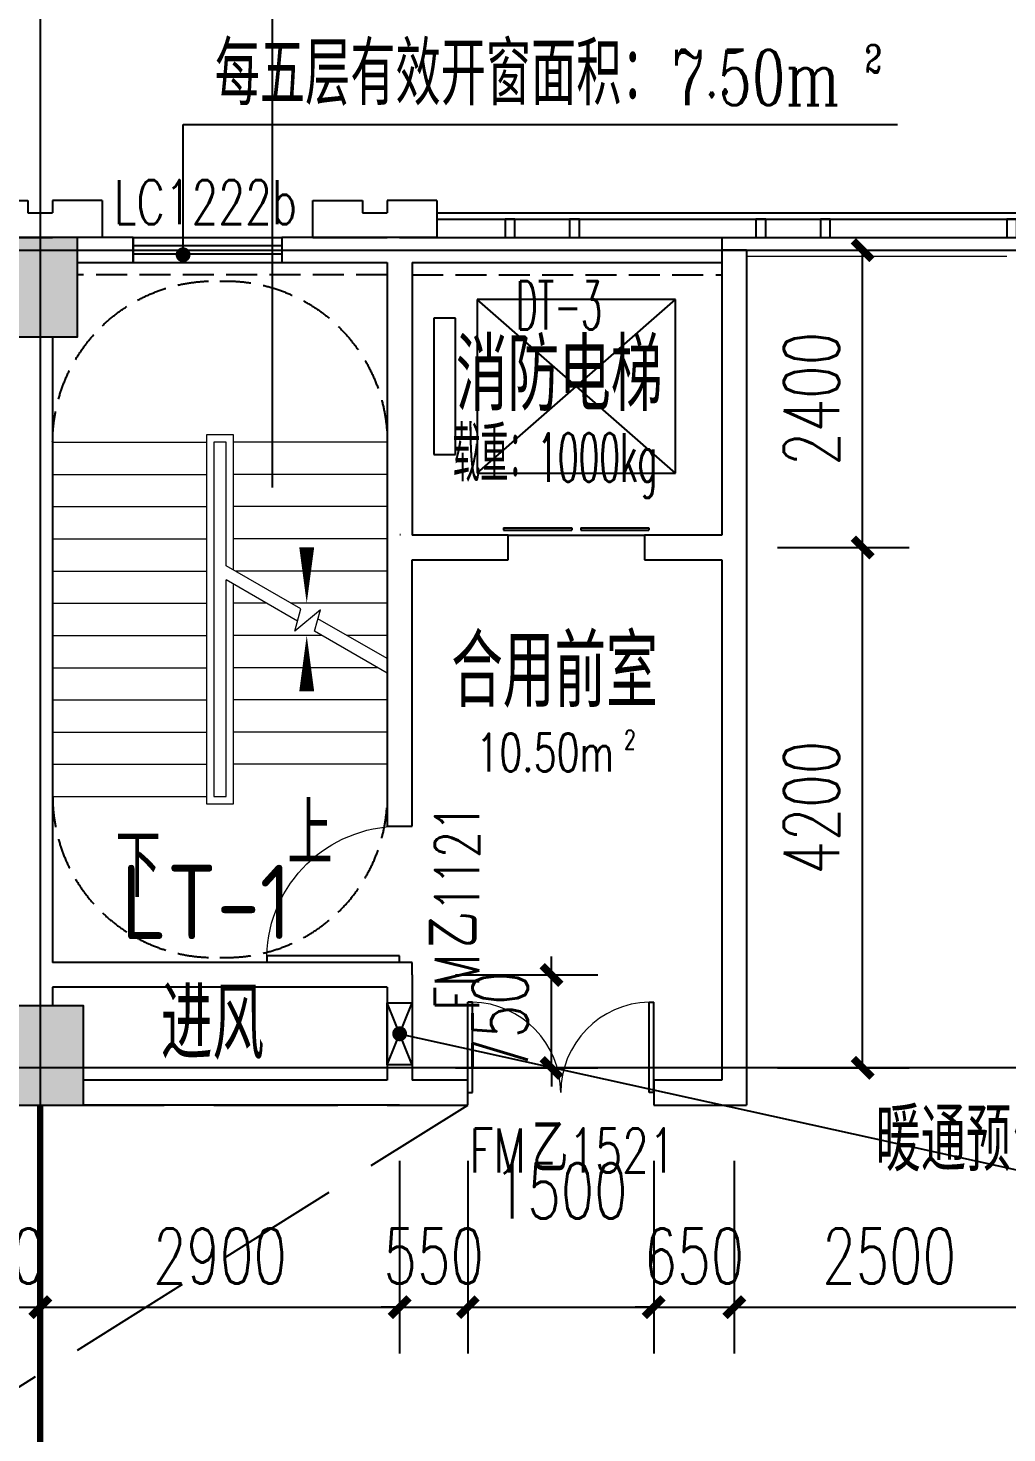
# Model space of a CAD drawing. Extents: x 1738711 to 2346805, y 1189731 to 2516152.
# Drawn here: x 1958894 to 1966792, y 1795379 to 1806717 of the extents above; entities that cross this region are included whole.
import ezdxf

# ---------------------------------------------------------------- set-up
doc = ezdxf.new("R2010")
doc.units = 0
doc.header["$LTSCALE"] = 1000
doc.header["$MEASUREMENT"] = 0
doc.linetypes.add('DASH', pattern=[0.35, 0.25, -0.1])
doc.linetypes.add('复件 140224通州运河二期售楼部条件图_t3$0$X-ME SHAFT SH$0$X-B2$0$WATER_LINE', pattern=[0])
for name, color, linetype, lineweight in [('_0', 7, 'Continuous', 25), ('STAIR', 2, 'Continuous', 5), ('栏杆', 6, 'Continuous', 15)]:
    doc.layers.add(name, color=color, linetype=linetype, lineweight=lineweight)
for name, color, linetype in [('AR-TEXT', 7, 'Continuous'), ('COLUMN', 9, 'Continuous'), ('DIM_IDEN', 3, 'Continuous'), ('DIM_LEAD', 3, 'Continuous'), ('DIM_SYMB', 3, 'Continuous'), ('DOTE', 1, 'Continuous'), ('EVTR', 2, 'Continuous'), ('PUB_DIM', 3, 'Continuous'), ('PUB_HATCH', 8, 'Continuous'), ('PUB_TEXT', 7, 'Continuous'), ('SPACE_ALL', 1, 'Continuous'), ('WALL', 40, 'Continuous'), ('WINDOW', 144, 'Continuous'), ('WINDOW_TEXT', 7, 'Continuous'), ('疏散距离', 211, 'DASH'), ('看线', 8, 'Continuous')]:
    doc.layers.add(name, color=color, linetype=linetype)
doc.styles.add('_TCH_DIM', font='SIMPLEX', dxfattribs={"bigfont": 'GBCBIG'})
doc.styles.add('_TCH_DIM_T3', font='SIMPLEX', dxfattribs={"width": 0.705882, "bigfont": 'GBCBIG'})
doc.styles.add('_TCH_LABEL', font='COMPLEX', dxfattribs={"bigfont": 'GBCBIG'})
doc.styles.add('_TCH_SPACE', font='SIMPLEX', dxfattribs={"height": 5, "bigfont": 'GBCBIG'})
doc.styles.add('_TCH_WINDOW', font='SIMPLEX', dxfattribs={"height": 3.5, "bigfont": 'GBCBIG'})
doc.styles.get("Standard").update_dxf_attribs({"font": 'gbenor.shx', "bigfont": 'gbcbig.shx'})
doc.dimstyles.new('_TCH_ARCH&&150', dxfattribs={"dimtxt": 446.25, "dimasz": 150, "dimexe": 375, "dimexo": 450, "dimgap": 189.375, "dimtad": 1, "dimdec": 0, "dimzin": 0, "dimdsep": 46, "dimtxsty": '_TCH_DIM_T3', "dimblk": 'ARCHTICK', "dimcen": 0.09, "dimclrt": 7, "dimazin": 2, "dimtfac": 1, "dimtdec": 0, "dimtix": 1, "dimtmove": 2, "dimatfit": 3, "dimfxl": 1, "dimtolj": 1, "dimtzin": 0, "dimarcsym": 0})

# ---------------------------------------------------------------- blocks, each defined once
blk = doc.blocks.new('dgh321')
at = {"layer": 'WALL', "linetype": '复件 140224通州运河二期售楼部条件图_t3$0$X-ME SHAFT SH$0$X-B2$0$WATER_LINE'}
for p, q in [((3247025, -2494105), (3247425, -2494105)), ((3247025, -2494105), (3247025, -2494405)), ((3247425, -2494105), (3247625, -2494105)), ((3248025, -2494105), (3247625, -2494105)), ((3248025, -2494405), (3248025, -2494105)), ((3247025, -2494405), (3247425, -2494405)), ((3247425, -2494405), (3247425, -2494305)), ((3247425, -2494305), (3247625, -2494305)), ((3247625, -2494405), (3247625, -2494305)), ((3248025, -2494405), (3247625, -2494405))]:
    blk.add_line(p, q, dxfattribs=at)
blk = doc.blocks.new('hearherherhr')
at = {"layer": '看线', "linetype": 'DASH'}
for centre, start, end in [((1981792, 1704275), 87.7958, 180), ((1981892, 1704275), 0, 92.2042)]:
    blk.add_arc(centre, 1300, start, end, dxfattribs=at)
blk = doc.blocks.new('JHTRHERAHEARHERA')
at = {"layer": 'DIM_SYMB'}
for points in [[(1959742, 1701285, 0, 0, 0), (1959742, 1704950, 0, 0, 0), (1961142, 1704950, 0, 0, 0), (1961142, 1702975, 0, 120, 0), (1961142, 1703425, 0, 0, 0)], [(1961142, 1701545, 0, 0, 0), (1961142, 1702715, 0, 120, 0), (1961142, 1702265, 0, 0, 0)]]:
    blk.add_lwpolyline(points, format="xyseb", dxfattribs=at)
at = {"layer": 'STAIR'}
for p, q in [((1960552, 1704335), (1960332, 1704335)), ((1960332, 1704335), (1960332, 1701355)), ((1960552, 1703244), (1960552, 1704335)), ((1959092, 1704275), (1960332, 1704275)), ((1960392, 1704275), (1960392, 1701415)), ((1960492, 1704275), (1960392, 1704275)), ((1960492, 1703278), (1960492, 1704275)), ((1961792, 1704275), (1960552, 1704275)), ((1959092, 1704015), (1960332, 1704015)), ((1961792, 1704015), (1960552, 1704015)), ((1959092, 1703755), (1960332, 1703755)), ((1961792, 1703755), (1960552, 1703755)), ((1959092, 1703495), (1960332, 1703495)), ((1961792, 1703495), (1960552, 1703495)), ((1959092, 1703235), (1960332, 1703235)), ((1961095, 1702930), (1960492, 1703278)), ((1961792, 1703235), (1960566, 1703235)), ((1960492, 1701415), (1960492, 1703163)), ((1961068, 1702830), (1960492, 1703163)), ((1960552, 1701355), (1960552, 1703128)), ((1959092, 1702975), (1960332, 1702975)), ((1960817, 1702975), (1960552, 1702975)), ((1961792, 1702975), (1961017, 1702975)), ((1961046, 1702750), (1961095, 1702930)), ((1961252, 1702923), (1961046, 1702750)), ((1961206, 1702750), (1961252, 1702923)), ((1961792, 1702528), (1961233, 1702850)), ((1961792, 1702412), (1961206, 1702750)), ((1959092, 1702715), (1960332, 1702715)), ((1961267, 1702715), (1960552, 1702715)), ((1961792, 1702715), (1961467, 1702715)), ((1959092, 1702455), (1960332, 1702455)), ((1961717, 1702455), (1960552, 1702455)), ((1959092, 1702195), (1960332, 1702195)), ((1961792, 1702195), (1960552, 1702195)), ((1959092, 1701935), (1960332, 1701935)), ((1961792, 1701935), (1960552, 1701935)), ((1959092, 1701675), (1960332, 1701675)), ((1961792, 1701675), (1960552, 1701675)), ((1959092, 1701415), (1960332, 1701415)), ((1960392, 1701415), (1960492, 1701415)), ((1960332, 1701355), (1960552, 1701355))]:
    blk.add_line(p, q, dxfattribs=at)
at = {"layer": '看线', "linetype": 'DASH'}
blk.add_line((1961792, 1705625), (1959292, 1705625), dxfattribs=at)
at = {"layer": '_0', "extrusion": (0, 0, -1), "zscale": -1}
blk.add_blockref('hearherherhr', (-3942284, 0), dxfattribs=at)
at = {"layer": '_0', "rotation": 180}
blk.add_blockref('hearherherhr', (3942284, 3405691), dxfattribs=at)
at = {"layer": 'PUB_TEXT', "color": 7, "style": '_TCH_DIM'}
for s, p in [('上', (1960986, 1700863)), ('下', (1959599, 1700603))]:
    blk.add_text(s, height=506, dxfattribs=at).set_placement(p)
blk = doc.blocks.new('hertaraeherah')
at = {"layer": '疏散距离', "ltscale": 4}
for points in [[(1933085, 2006659), (1940985, 2000259), (1952835, 2000259)], [(1933085, 1987859), (1952835, 2000259)]]:
    blk.add_lwpolyline(points, dxfattribs=at)
blk = doc.blocks.new('jtrshjtrhr')
at = {"layer": 'WINDOW', "linetype": '复件 140224通州运河二期售楼部条件图_t3$0$X-ME SHAFT SH$0$X-B2$0$WATER_LINE'}
for p, q in [((1962192, 1784875), (1980092, 1784875)), ((1962192, 1784825), (1980092, 1784825))]:
    blk.add_line(p, q, dxfattribs=at)
at = {"layer": '看线'}
blk.add_line((1962192, 1785025), (1980092, 1785025), dxfattribs=at)
for points in [[(1962742, 1785025), (1962822, 1785025), (1962822, 1784875), (1962742, 1784875)], [(1963262, 1785025), (1963342, 1785025), (1963342, 1784875), (1963262, 1784875)], [(1964767, 1785025), (1964847, 1785025), (1964847, 1784875), (1964767, 1784875)], [(1965287, 1785025), (1965367, 1785025), (1965367, 1784875), (1965287, 1784875)], [(1966792, 1785025), (1966872, 1785025), (1966872, 1784875), (1966792, 1784875)]]:
    blk.add_lwpolyline(points, close=True, dxfattribs=at)
blk = doc.blocks.new('_ArchTick')
at = {"color": 0, "linetype": 'ByBlock', "const_width": 0.4}
blk.add_lwpolyline([(-0.5, -0.5), (0.5, 0.5)], dxfattribs=at)
blk = doc.blocks.new('*D2037')
at = {"layer": 'Defpoints', "color": 0, "transparency": 16777216}
for p in [(1961892, 1799075), (1963117, 1799075), (1961892, 1798325)]:
    blk.add_point(p, dxfattribs=at)
at = {"layer": 'PUB_DIM', "color": 0, "lineweight": -2, "transparency": 16777216}
for p, q in [((1963117, 1799075), (1963117, 1799225)), ((1962342, 1799075), (1963492, 1799075)), ((1963117, 1798325), (1963117, 1799075)), ((1962342, 1798325), (1963492, 1798325)), ((1963117, 1798325), (1963117, 1798175))]:
    blk.add_line(p, q, dxfattribs=at)
at = {"layer": 'PUB_DIM', "color": 0, "lineweight": -2, "transparency": 16777216, "xscale": 150, "yscale": 150, "zscale": 150}
for p, rotation in [((1963117, 1799075), 270), ((1963117, 1798325), 90)]:
    blk.add_blockref('_ArchTick', p, dxfattribs=dict(at, rotation=rotation))
at = {"layer": 'PUB_DIM', "color": 7, "transparency": 16777216, "insert": (1962704, 1798700), "char_height": 446.2, "attachment_point": 5, "rotation": 90, "style": '_TCH_DIM_T3'}
blk.add_mtext('\\A1;750', dxfattribs=at)
blk = doc.blocks.new('*D2656')
at = {"layer": 'Defpoints', "color": 0, "transparency": 16777216}
for p in [(1964492, 1802525), (1965628, 1802525), (1964492, 1798325)]:
    blk.add_point(p, dxfattribs=at)
at = {"layer": 'PUB_DIM', "color": 0, "lineweight": -2, "transparency": 16777216}
for p, q in [((1964942, 1802525), (1966003, 1802525)), ((1965628, 1798325), (1965628, 1802525)), ((1964942, 1798325), (1966003, 1798325))]:
    blk.add_line(p, q, dxfattribs=at)
at = {"layer": 'PUB_DIM', "color": 0, "lineweight": -2, "transparency": 16777216, "xscale": 150, "yscale": 150, "zscale": 150}
for p, rotation in [((1965628, 1802525), 90), ((1965628, 1798325), 270)]:
    blk.add_blockref('_ArchTick', p, dxfattribs=dict(at, rotation=rotation))
at = {"layer": 'PUB_DIM', "color": 7, "transparency": 16777216, "insert": (1965215, 1800425), "char_height": 446.2, "attachment_point": 5, "rotation": 90, "style": '_TCH_DIM_T3'}
blk.add_mtext('\\A1;4200', dxfattribs=at)
blk = doc.blocks.new('*D2657')
at = {"layer": 'Defpoints', "color": 0, "transparency": 16777216}
for p in [(1964492, 1804925), (1965628, 1804925), (1964492, 1802525)]:
    blk.add_point(p, dxfattribs=at)
at = {"layer": 'PUB_DIM', "color": 0, "lineweight": -2, "transparency": 16777216}
for p, q in [((1964942, 1804925), (1966003, 1804925)), ((1965628, 1802525), (1965628, 1804925)), ((1964942, 1802525), (1966003, 1802525))]:
    blk.add_line(p, q, dxfattribs=at)
at = {"layer": 'PUB_DIM', "color": 0, "lineweight": -2, "transparency": 16777216, "xscale": 150, "yscale": 150, "zscale": 150}
for p, rotation in [((1965628, 1804925), 90), ((1965628, 1802525), 270)]:
    blk.add_blockref('_ArchTick', p, dxfattribs=dict(at, rotation=rotation))
at = {"layer": 'PUB_DIM', "color": 7, "transparency": 16777216, "insert": (1965215, 1803725), "char_height": 446.2, "attachment_point": 5, "rotation": 90, "style": '_TCH_DIM_T3'}
blk.add_mtext('\\A1;2400', dxfattribs=at)
blk = doc.blocks.new('*D2684')
at = {"layer": 'Defpoints', "color": 0, "transparency": 16777216}
for p in [(1957992, 1798025), (1958992, 1798025), (1958992, 1796394)]:
    blk.add_point(p, dxfattribs=at)
at = {"layer": 'PUB_DIM', "color": 0, "lineweight": -2, "transparency": 16777216}
for p, q in [((1957992, 1797575), (1957992, 1796019)), ((1958992, 1797575), (1958992, 1796019)), ((1957992, 1796394), (1957842, 1796394)), ((1957992, 1796394), (1958992, 1796394)), ((1958992, 1796394), (1959142, 1796394))]:
    blk.add_line(p, q, dxfattribs=at)
at = {"layer": 'PUB_DIM', "color": 0, "lineweight": -2, "transparency": 16777216, "xscale": 150, "yscale": 150, "zscale": 150}
blk.add_blockref('_ArchTick', (1957992, 1796394), dxfattribs=at)
at = {"layer": 'PUB_DIM', "color": 0, "lineweight": -2, "transparency": 16777216, "xscale": 150, "yscale": 150, "zscale": 150, "rotation": 180}
blk.add_blockref('_ArchTick', (1958992, 1796394), dxfattribs=at)
at = {"layer": 'PUB_DIM', "color": 7, "transparency": 16777216, "insert": (1958492, 1796807), "char_height": 446.2, "attachment_point": 5, "style": '_TCH_DIM_T3'}
blk.add_mtext('\\A1;1000', dxfattribs=at)
blk = doc.blocks.new('*D2685')
at = {"layer": 'Defpoints', "color": 0, "transparency": 16777216}
for p in [(1958992, 1798025), (1961892, 1798025), (1961892, 1796394)]:
    blk.add_point(p, dxfattribs=at)
at = {"layer": 'PUB_DIM', "color": 0, "lineweight": -2, "transparency": 16777216}
for p, q in [((1958992, 1797575), (1958992, 1796019)), ((1961892, 1797575), (1961892, 1796019)), ((1958992, 1796394), (1961892, 1796394))]:
    blk.add_line(p, q, dxfattribs=at)
at = {"layer": 'PUB_DIM', "color": 0, "lineweight": -2, "transparency": 16777216, "xscale": 150, "yscale": 150, "zscale": 150, "rotation": 180}
blk.add_blockref('_ArchTick', (1958992, 1796394), dxfattribs=at)
at = {"layer": 'PUB_DIM', "color": 0, "lineweight": -2, "transparency": 16777216, "xscale": 150, "yscale": 150, "zscale": 150}
blk.add_blockref('_ArchTick', (1961892, 1796394), dxfattribs=at)
at = {"layer": 'PUB_DIM', "color": 7, "transparency": 16777216, "insert": (1960442, 1796807), "char_height": 446.2, "attachment_point": 5, "style": '_TCH_DIM_T3'}
blk.add_mtext('\\A1;2900', dxfattribs=at)
blk = doc.blocks.new('*D2686')
at = {"layer": 'Defpoints', "color": 0, "transparency": 16777216}
for p in [(1961892, 1798025), (1962442, 1798025), (1962442, 1796394)]:
    blk.add_point(p, dxfattribs=at)
at = {"layer": 'PUB_DIM', "color": 0, "lineweight": -2, "transparency": 16777216}
for p, q in [((1961892, 1797575), (1961892, 1796019)), ((1962442, 1797575), (1962442, 1796019)), ((1961892, 1796394), (1961742, 1796394)), ((1961892, 1796394), (1962442, 1796394)), ((1962442, 1796394), (1962592, 1796394))]:
    blk.add_line(p, q, dxfattribs=at)
at = {"layer": 'PUB_DIM', "color": 0, "lineweight": -2, "transparency": 16777216, "xscale": 150, "yscale": 150, "zscale": 150}
blk.add_blockref('_ArchTick', (1961892, 1796394), dxfattribs=at)
at = {"layer": 'PUB_DIM', "color": 0, "lineweight": -2, "transparency": 16777216, "xscale": 150, "yscale": 150, "zscale": 150, "rotation": 180}
blk.add_blockref('_ArchTick', (1962442, 1796394), dxfattribs=at)
at = {"layer": 'PUB_DIM', "color": 7, "transparency": 16777216, "insert": (1962167, 1796807), "char_height": 446.2, "attachment_point": 5, "style": '_TCH_DIM_T3'}
blk.add_mtext('\\A1;550', dxfattribs=at)
blk = doc.blocks.new('*D2687')
at = {"layer": 'Defpoints', "color": 0, "transparency": 16777216}
for p in [(1962442, 1798025), (1963942, 1798025), (1963942, 1796394)]:
    blk.add_point(p, dxfattribs=at)
at = {"layer": 'PUB_DIM', "color": 0, "lineweight": -2, "transparency": 16777216}
for p, q in [((1962442, 1797575), (1962442, 1796019)), ((1963942, 1797575), (1963942, 1796019)), ((1962442, 1796394), (1963942, 1796394))]:
    blk.add_line(p, q, dxfattribs=at)
at = {"layer": 'PUB_DIM', "color": 0, "lineweight": -2, "transparency": 16777216, "xscale": 150, "yscale": 150, "zscale": 150, "rotation": 180}
blk.add_blockref('_ArchTick', (1962442, 1796394), dxfattribs=at)
at = {"layer": 'PUB_DIM', "color": 0, "lineweight": -2, "transparency": 16777216, "xscale": 150, "yscale": 150, "zscale": 150}
blk.add_blockref('_ArchTick', (1963942, 1796394), dxfattribs=at)
at = {"layer": 'PUB_DIM', "color": 7, "transparency": 16777216, "insert": (1963192, 1797332), "char_height": 446.2, "attachment_point": 5, "style": '_TCH_DIM_T3'}
blk.add_mtext('\\A1;1500', dxfattribs=at)
blk = doc.blocks.new('*D2688')
at = {"layer": 'Defpoints', "color": 0, "transparency": 16777216}
for p in [(1963942, 1798025), (1964592, 1798025), (1964592, 1796394)]:
    blk.add_point(p, dxfattribs=at)
at = {"layer": 'PUB_DIM', "color": 0, "lineweight": -2, "transparency": 16777216}
for p, q in [((1963942, 1797575), (1963942, 1796019)), ((1964592, 1797575), (1964592, 1796019)), ((1963942, 1796394), (1963792, 1796394)), ((1963942, 1796394), (1964592, 1796394)), ((1964592, 1796394), (1964742, 1796394))]:
    blk.add_line(p, q, dxfattribs=at)
at = {"layer": 'PUB_DIM', "color": 0, "lineweight": -2, "transparency": 16777216, "xscale": 150, "yscale": 150, "zscale": 150}
blk.add_blockref('_ArchTick', (1963942, 1796394), dxfattribs=at)
at = {"layer": 'PUB_DIM', "color": 0, "lineweight": -2, "transparency": 16777216, "xscale": 150, "yscale": 150, "zscale": 150, "rotation": 180}
blk.add_blockref('_ArchTick', (1964592, 1796394), dxfattribs=at)
at = {"layer": 'PUB_DIM', "color": 7, "transparency": 16777216, "insert": (1964267, 1796807), "char_height": 446.2, "attachment_point": 5, "style": '_TCH_DIM_T3'}
blk.add_mtext('\\A1;650', dxfattribs=at)
blk = doc.blocks.new('*D2689')
at = {"layer": 'Defpoints', "color": 0, "transparency": 16777216}
for p in [(1964592, 1798025), (1967092, 1798025), (1967092, 1796394)]:
    blk.add_point(p, dxfattribs=at)
at = {"layer": 'PUB_DIM', "color": 0, "lineweight": -2, "transparency": 16777216}
for p, q in [((1964592, 1797575), (1964592, 1796019)), ((1967092, 1797575), (1967092, 1796019)), ((1964592, 1796394), (1967092, 1796394))]:
    blk.add_line(p, q, dxfattribs=at)
at = {"layer": 'PUB_DIM', "color": 0, "lineweight": -2, "transparency": 16777216, "xscale": 150, "yscale": 150, "zscale": 150, "rotation": 180}
blk.add_blockref('_ArchTick', (1964592, 1796394), dxfattribs=at)
at = {"layer": 'PUB_DIM', "color": 0, "lineweight": -2, "transparency": 16777216, "xscale": 150, "yscale": 150, "zscale": 150}
blk.add_blockref('_ArchTick', (1967092, 1796394), dxfattribs=at)
at = {"layer": 'PUB_DIM', "color": 7, "transparency": 16777216, "insert": (1965842, 1796807), "char_height": 446.2, "attachment_point": 5, "style": '_TCH_DIM_T3'}
blk.add_mtext('\\A1;2500', dxfattribs=at)
blk = doc.blocks.new('$TCHSYS$WIN2D')
for p, q in [((-0.5, 0.5), (0.5, 0.5)), ((-0.5, 0.5), (-0.5, -0.5)), ((0.5, 0.5), (0.5, -0.5)), ((0.5, 0.1667), (-0.5, 0.1667)), ((0.5, -0.1667), (-0.5, -0.1667)), ((-0.5, -0.5), (0.5, -0.5))]:
    blk.add_line(p, q)
blk = doc.blocks.new('$DORLIB2D$00000127')
at = {"color": 0}
for points in [[(-0.533, 0.795), (-0.533, 0.69)], [(-0.033, 0.795), (-0.533, 0.795)], [(-0.033, 0.795), (-0.033, 0.69)], [(0.533, 0.795), (0.033, 0.795)], [(0.033, 0.795), (0.033, 0.69)], [(0.533, 0.795), (0.533, 0.69)], [(-0.033, 0.69), (-0.533, 0.69)], [(0.533, 0.69), (0.033, 0.69)], [(0.5, 0.5), (-0.5, 0.5)]]:
    blk.add_lwpolyline(points, dxfattribs=at)
blk = doc.blocks.new('$DorLib2D$00000001')
for p, q in [((0.45, 0.975), (0.5, 0.975)), ((0.45, 0), (0.45, 0.975)), ((0.5, 0), (0.5, 0.975)), ((0.5, 0), (0.45, 0))]:
    blk.add_line(p, q)
at = {"lineweight": 13}
blk.add_arc((0.475, 0), 0.975, 91.4693, 180, dxfattribs=at)
blk = doc.blocks.new('$DorLib2D$00000002')
for p, q in [((-0.5, 0), (-0.5, 0.4875)), ((-0.475, 0.4875), (-0.5, 0.4875)), ((-0.475, 0), (-0.475, 0.4875)), ((0.475, 0), (0.475, 0.4875)), ((0.475, 0.4875), (0.5, 0.4875)), ((0.5, 0), (0.5, 0.4875)), ((-0.5, 0), (-0.475, 0)), ((0.5, 0), (0.475, 0))]:
    blk.add_line(p, q)
at = {"lineweight": 13}
for centre, start, end in [((-0.4875, 0), 0, 88.53072), ((0.4875, 0), 91.46928, 180)]:
    blk.add_arc(centre, 0.4875, start, end, dxfattribs=at)
blk = doc.blocks.new('_FZH')
blk.add_lwpolyline([(-0.5, -0.5), (0.5, -0.5), (0.5, 0.5), (-0.5, 0.5)], close=True)
at = {"layer": 'PUB_HATCH'}
blk.add_solid([(-0.5, -0.5), (0.5, -0.5), (-0.5, 0.5), (0.5, 0.5)], dxfattribs=at)

msp = doc.modelspace()

# ---------------------------------------------------------------- linework, layer by layer
at = {"layer": 'DIM_IDEN'}
for p, q in [((1960865.5, 1803007.9), (1960865.5, 1813449.3)), ((1960144.5, 1804887.4), (1960144.5, 1805937.6)), ((1960144.5, 1805937.6), (1965908.8, 1805937.6))]:
    msp.add_line(p, q, dxfattribs=at)
at = {"layer": 'DIM_IDEN', "const_width": 60}
msp.add_lwpolyline([(1960144.5, 1804857.4, 1), (1960144.5, 1804917.4, 1)], format="xyb", close=True, dxfattribs=at)
at = {"layer": 'DIM_IDEN'}
msp.add_lwpolyline([(1960865.5, 1803007.9, 1), (1960865.5, 1803007.9, 1)], format="xyb", close=True, dxfattribs=at)
at = {"layer": 'DIM_LEAD'}
msp.add_line((1961891.9, 1798600.4), (1967629.8, 1797333.6), dxfattribs=at)
at = {"layer": 'DIM_LEAD', "const_width": 60}
msp.add_lwpolyline([(1961862.6, 1798606.9, 1), (1961921.2, 1798593.9, 1)], format="xyb", close=True, dxfattribs=at)
at = {"layer": 'DIM_SYMB'}
msp.add_lwpolyline([(1961717.1, 1806256.8, 0, 0, 0), (1961717.1, 1807979.2, 0, 120, 0), (1961717.1, 1807529.2, 0, 0, 0)], format="xyseb", dxfattribs=at)
at = {"layer": 'DOTE'}
for p, q in [((1958991.9, 1820349.3), (1958991.9, 1782657.1)), ((1919991.9, 1804925.4), (2001891.9, 1804925.4)), ((2001891.9, 1798325.4), (1919991.9, 1798325.4))]:
    msp.add_line(p, q, dxfattribs=at)
at = {"layer": 'EVTR', "linetype": '复件 140224通州运河二期售楼部条件图_t3$0$X-ME SHAFT SH$0$X-B2$0$WATER_LINE'}
for p, q in [((1964116.9, 1804525.4), (1962516.9, 1804525.4)), ((1962516.9, 1804525.4), (1962516.9, 1803125.4)), ((1962516.9, 1803125.4), (1964116.9, 1804525.4)), ((1964116.9, 1803125.4), (1962516.9, 1804525.4)), ((1964116.9, 1803125.4), (1964116.9, 1804525.4)), ((1962341.9, 1804375.4), (1962166.9, 1804375.4)), ((1962166.9, 1804375.4), (1962166.9, 1803275.4)), ((1962341.9, 1803275.4), (1962341.9, 1804375.4)), ((1962166.9, 1803275.4), (1962341.9, 1803275.4)), ((1962516.9, 1803125.4), (1964116.9, 1803125.4))]:
    msp.add_line(p, q, dxfattribs=at)
at = {"layer": 'WALL', "linetype": '复件 140224通州运河二期售楼部条件图_t3$0$X-ME SHAFT SH$0$X-B2$0$WATER_LINE'}
for p, q in [((1959741.9, 1805025.4), (1959291.9, 1805025.4)), ((1959741.9, 1804825.4), (1959741.9, 1805025.4)), ((1961891.9, 1805025.4), (1960941.9, 1805025.4)), ((1960941.9, 1805025.4), (1960941.9, 1804825.4)), ((1961891.9, 1805025.4), (1964491.9, 1805025.4)), ((1964491.9, 1805025.4), (1964491.9, 1804825.4)), ((1959291.9, 1804825.4), (1959741.9, 1804825.4)), ((1960941.9, 1804825.4), (1961791.9, 1804825.4)), ((1961991.9, 1804825.4), (1964491.9, 1804825.4))]:
    msp.add_line(p, q, dxfattribs=at)
at = {"layer": 'WALL'}
for p, q in [((1964491.9, 1804925.4), (1964491.9, 1802625.4)), ((1964691.9, 1804925.4), (1964491.9, 1804925.4)), ((1964691.9, 1804925.4), (1964691.9, 1802525.4)), ((1961791.9, 1804825.4), (1961791.9, 1802625.4)), ((1961991.9, 1804825.4), (1961991.9, 1802625.4)), ((1959091.9, 1804225.4), (1959091.9, 1801700.4)), ((1961791.9, 1802625.4), (1961791.9, 1802525.4)), ((1961892.2, 1802630.8), (1961897.6, 1802630.5)), ((1962766.9, 1802625.4), (1961991.9, 1802625.4)), ((1962766.9, 1802425.4), (1962766.9, 1802625.4)), ((1964491.9, 1802625.4), (1963866.9, 1802625.4)), ((1963866.9, 1802625.4), (1963866.9, 1802425.4)), ((1961791.9, 1802525.4), (1961791.9, 1800275.4)), ((1964691.9, 1802525.4), (1964691.9, 1798025.4)), ((1961991.9, 1802425.4), (1962766.9, 1802425.4)), ((1961991.9, 1800275.4), (1961991.9, 1802425.4)), ((1963866.9, 1802425.4), (1964491.9, 1802425.4)), ((1964491.9, 1802425.4), (1964491.9, 1798225.4)), ((1959091.9, 1801700.4), (1959091.9, 1800175.4)), ((1961791.9, 1800275.4), (1961991.9, 1800275.4)), ((1959091.9, 1800175.4), (1959091.9, 1799175.4)), ((1961791.9, 1799175.4), (1959091.9, 1799175.4)), ((1961991.9, 1799175.4), (1961791.9, 1799175.4)), ((1961991.9, 1799075.4), (1961991.9, 1799175.4)), ((1961991.9, 1799075.4), (1961991.9, 1798225.4)), ((1961791.9, 1798975.4), (1959091.9, 1798975.4)), ((1959091.9, 1798975.4), (1959091.9, 1798825.4)), ((1961791.9, 1798975.4), (1961791.9, 1798225.4)), ((1961791.9, 1798225.4), (1959341.9, 1798225.4)), ((1962441.9, 1798225.4), (1961991.9, 1798225.4)), ((1962441.9, 1798025.4), (1962441.9, 1798225.4)), ((1964491.9, 1798225.4), (1963941.9, 1798225.4)), ((1963941.9, 1798225.4), (1963941.9, 1798025.4)), ((1961891.9, 1798025.4), (1959341.9, 1798025.4)), ((1961891.9, 1798025.4), (1962441.9, 1798025.4)), ((1963941.9, 1798025.4), (1964691.9, 1798025.4))]:
    msp.add_line(p, q, dxfattribs=at)
at = {"layer": 'WINDOW'}
for p, q in [((1961791.9, 1798350.4), (1961991.9, 1798850.4)), ((1961991.9, 1798350.4), (1961791.9, 1798850.4))]:
    msp.add_line(p, q, dxfattribs=at)
msp.add_lwpolyline([(1961991.9, 1798850.4), (1961991.9, 1798350.4), (1961791.9, 1798350.4), (1961791.9, 1798850.4)], close=True, dxfattribs=at)
at = {"layer": 'WINDOW', "color": 4, "linetype": 'DASH', "ltscale": 2, "const_width": 50}
msp.add_lwpolyline([(1958991.9, 1798025.4), (1958991.9, 1792025.4)], dxfattribs=at)
at = {"layer": '栏杆'}
for points in [[(1964691.9, 1804925.4), (1966791.9, 1804925.4)], [(1964691.9, 1804875.4), (1966791.9, 1804875.4)]]:
    msp.add_lwpolyline(points, dxfattribs=at)
at = {"layer": '看线', "linetype": 'DASH'}
msp.add_line((1961991.9, 1804725.4), (1964491.9, 1804725.4), dxfattribs=at)

# ---------------------------------------------------------------- block references
at = {"xscale": -1, "rotation": 180}
msp.add_blockref('jtrshjtrhr', (0, 3590050.8), dxfattribs=at)
at = {"layer": '_0'}
for name, p in [('JHTRHERAHEARHERA', (0, 99100)), ('hertaraeherah', (9607.3, -202233.7))]:
    msp.add_blockref(name, p, dxfattribs=at)
at = {"layer": 'COLUMN', "linetype": '复件 140224通州运河二期售楼部条件图_t3$0$X-ME SHAFT SH$0$X-B2$0$WATER_LINE'}
for p, xscale, yscale, zscale, rotation in [((1958991.9, 1804625.4), 600.0000000370201, 799.9999995543621, 799.9999995543621, 359.9999999283186), ((1958991.9, 1798425.4), 700.0000009131618, 799.9999993890524, 799.9999993890524, 359.9999999789034)]:
    msp.add_blockref('_FZH', p, dxfattribs=dict(at, xscale=xscale, yscale=yscale, zscale=zscale, rotation=rotation))
at = {"layer": 'WALL', "linetype": '复件 140224通州运河二期售楼部条件图_t3$0$X-ME SHAFT SH$0$X-B2$0$WATER_LINE', "xscale": -1, "rotation": 180}
for p in [(-1288533.3, -689079.5), (-1285833.3, -689079.5)]:
    msp.add_blockref('dgh321', p, dxfattribs=at)
at = {"layer": 'WINDOW', "linetype": '复件 140224通州运河二期售楼部条件图_t3$0$X-ME SHAFT SH$0$X-B2$0$WATER_LINE'}
ref = msp.add_blockref('$TCHSYS$WIN2D', (1960341.9, 1804925.4), dxfattribs=dict(at, xscale=1200, yscale=200, zscale=1200))
ref.add_attrib('A', 'LC1222b', (1959585.9, 1805133.2), dxfattribs={"layer": 'WINDOW_TEXT', "linetype": '复件 140224通州运河二期售楼部条件图_t3$0$X-ME SHAFT SH$0$X-B2$0$WATER_LINE', "ltscale": 0.5, "height": 357, "style": '_TCH_WINDOW', "width": 0.705882})
at = {"layer": 'WINDOW', "linetype": '复件 140224通州运河二期售楼部条件图_t3$0$X-ME SHAFT SH$0$X-B2$0$WATER_LINE', "xscale": 1100, "yscale": -200, "zscale": 1100, "rotation": 180}
msp.add_blockref('$DORLIB2D$00000127', (1963316.9, 1802525.4), dxfattribs=at)
at = {"layer": 'WINDOW'}
for name, p, xscale, yscale, zscale, rotation in [('$DorLib2D$00000001', (1961891.9, 1799725.4), 1100, -1100, 1100, 269.9999998401765), ('$DorLib2D$00000002', (1963191.9, 1798125.4), -1500, -1500, -1500, 180)]:
    msp.add_blockref(name, p, dxfattribs=dict(at, xscale=xscale, yscale=yscale, zscale=zscale, rotation=rotation))

# ---------------------------------------------------------------- texts
at = {"layer": 'AR-TEXT', "style": '_TCH_DIM_T3'}
for s, height, width, p in [('DT-3', 391, 0.49827, (1962830.6, 1804283.1)), ('载重：', 443.69, 0.705882, (1962317.7, 1803056)), ('1000kg', 391, 0.49827, (1963001.7, 1803056))]:
    msp.add_text(s, height=height, dxfattribs=dict(at, width=width)).set_placement(p)
at = {"layer": 'AR-TEXT'}
for s, height, p in [('消防电梯', 578.72, (1962345.6, 1803627.1)), ('合用前室', 578.72, (1962307.7, 1801235.2)), ('LT-1', 600, (1959644.9, 1799364.2)), ('进风', 578.72, (1959965.1, 1798392))]:
    msp.add_text(s, height=height, dxfattribs=at).set_placement(p)
at = {"layer": 'PUB_TEXT', "color": 7}
for s, style, p in [('每五层有效开窗面积：', '_TCH_LABEL', (1960400.1, 1806095.1)), ('暖通预留洞（贴梁底）', '_TCH_DIM', (1965732.4, 1797491.1))]:
    msp.add_text(s, height=506.38, dxfattribs=dict(at, style=style)).set_placement(p)
at = {"layer": 'PUB_TEXT', "color": 7, "style": '_TCH_LABEL', "width": 0.705882}
for s, height, p in [('2', 223.1, (1965646.3, 1806357.6)), ('7.50m', 446.25, (1964086.3, 1806095.1))]:
    msp.add_text(s, height=height, dxfattribs=at).set_placement(p)
at = {"layer": 'SPACE_ALL', "color": 0, "style": '_TCH_SPACE', "width": 0.705882}
for s, height, p in [('2', 153, (1963703.6, 1800897.7)), ('10.50m', 306, (1962510.5, 1800717.7))]:
    msp.add_text(s, height=height, dxfattribs=at).set_placement(p)
at = {"layer": 'WINDOW_TEXT', "style": '_TCH_WINDOW', "width": 0.705882}
for s, p in [('1121', (1962533.7, 1799587.2)), ('FM', (1962533.7, 1798788.3))]:
    msp.add_text(s, height=357, rotation=90, dxfattribs=at).set_placement(p)
at = {"layer": 'WINDOW_TEXT', "style": '_TCH_WINDOW'}
msp.add_text('乙', height=405.1, rotation=90, dxfattribs=at).set_placement((1962533.7, 1799292.3))
msp.add_text('乙', height=405.1, dxfattribs=at).set_placement((1962959.7, 1797479.6))
at = {"layer": 'WINDOW_TEXT', "style": '_TCH_WINDOW', "width": 0.705882}
for s, p in [('FM', (1962455.7, 1797479.6)), ('1521', (1963254.6, 1797479.6))]:
    msp.add_text(s, height=357, dxfattribs=at).set_placement(p)

# ---------------------------------------------------------------- dimensions: what is measured, and where the dimension line sits
at = {"layer": 'PUB_DIM'}
for p1, p2, distance, picture, middle in [((1964491.9, 1802525.4), (1964491.9, 1804925.4), -1135.8, '*D2657', (1965215.2, 1803725.4)), ((1964491.9, 1798325.4), (1964491.9, 1802525.4), -1135.8, '*D2656', (1965215.2, 1800425.4)), ((1961891.9, 1798325.4), (1961891.9, 1799075.4), -1224.9, '*D2037', (1962704.3, 1798700.4)), ((1957991.9, 1798025.4), (1958991.9, 1798025.4), -1631, '*D2684', (1958491.9, 1796806.9)), ((1958991.9, 1798025.4), (1961891.9, 1798025.4), -1631, '*D2685', (1960441.9, 1796806.9)), ((1961891.9, 1798025.4), (1962441.9, 1798025.4), -1631, '*D2686', (1962166.9, 1796806.9)), ((1963941.9, 1798025.4), (1964591.9, 1798025.4), -1631, '*D2688', (1964266.9, 1796806.9)), ((1964591.9, 1798025.4), (1967091.9, 1798025.4), -1631, '*D2689', (1965841.9, 1796806.9))]:
    dim = msp.add_aligned_dim(p1=p1, p2=p2, distance=distance, dimstyle='_TCH_ARCH&&150', dxfattribs=at)
    dim.commit()
    dim.dimension.update_dxf_attribs({"geometry": picture, "text_midpoint": middle})
dim = msp.add_linear_dim(base=(1963941.9, 1796394.4), p1=(1962441.9, 1798025.4), p2=(1963941.9, 1798025.4), angle=360, dimstyle='_TCH_ARCH&&150', dxfattribs=at)
dim.commit()
dim.dimension.update_dxf_attribs({"geometry": '*D2687', "text_midpoint": (1963191.9, 1797331.9), "dimtype": 129})

doc.saveas('drawing.dxf')
